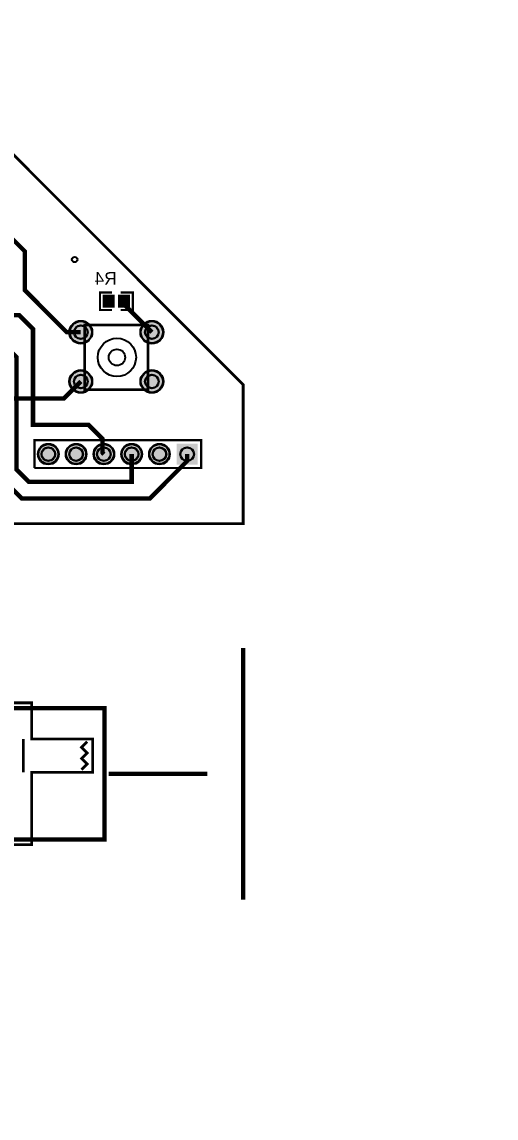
# Model space of a CAD drawing. Header units: millimetres. Extents: x 16 to 124, y -110 to -10.
# Drawn here: x 80.3 to 123.6, y -110.2 to -10 of the extents above; entities that cross this region are included whole.
import ezdxf

# ---------------------------------------------------------------- set-up
doc = ezdxf.new("R2010")
doc.units = ezdxf.units.MM
for name, color, linetype, true_color in [('BoardOutline', 7, 'Continuous', 0xff00ff), ('BottomLayer', 7, 'Continuous', 0x0000ff), ('BottomPasteMaskLayer', 7, 'Continuous', 0x800000), ('BottomSilkLayer', 7, 'Continuous', 0x66cc33), ('BottomSolderMaskLayer', 7, 'Continuous', 0xaa00ff), ('Document', 7, 'Continuous', 0xffffff), ('Multi-Layer', 7, 'Continuous', 0xc0c0c0), ('TopLayer', 7, 'Continuous', 0xff0000), ('TopSilkLayer', 7, 'Continuous', 0xffcc00), ('TopSolderMaskLayer', 7, 'Continuous', 0x800080)]:
    doc.layers.add(name, color=color, linetype=linetype, true_color=true_color)
doc.styles.get("Standard").update_dxf_attribs({"font": 'arial.ttf'})

msp = doc.modelspace()

# ---------------------------------------------------------------- hatches: boundary and pattern name
at = {"layer": 'BottomLayer'}
for points in [[(88.7, -35.01), (87.7, -35.01), (87.7, -36.11), (88.7, -36.11)], [(90.1, -35.01), (89.1, -35.01), (89.1, -36.11), (90.1, -36.11)]]:
    msp.add_hatch(color=256, dxfattribs=at).paths.add_polyline_path(points)
at = {"layer": 'BottomPasteMaskLayer'}
for points in [[(88.7, -35.01), (87.7, -35.01), (87.7, -36.11), (88.7, -36.11)], [(90.1, -35.01), (89.1, -35.01), (89.1, -36.11), (90.1, -36.11)]]:
    msp.add_hatch(color=256, dxfattribs=at).paths.add_polyline_path(points)
at = {"layer": 'BottomSolderMaskLayer'}
for points in [[(88.75, -34.96), (87.65, -34.96), (87.65, -36.16), (88.75, -36.16)], [(90.15, -34.96), (89.05, -34.96), (89.05, -36.16), (90.15, -36.16)], [(84.6, -38.39, 1), (86.7, -38.39, 1)], [(91.1, -38.39, 1), (93.2, -38.39, 1)], [(84.6, -42.89, 1), (86.7, -42.89, 1)], [(91.1, -42.89, 1), (93.2, -42.89, 1)], [(81.73, -49.53, 1), (83.63, -49.53, 1)], [(84.27, -49.53, 1), (86.17, -49.53, 1)], [(86.81, -49.53, 1), (88.71, -49.53, 1)], [(89.35, -49.53, 1), (91.25, -49.53, 1)], [(91.89, -49.53, 1), (93.79, -49.53, 1)], [(96.33, -50.48), (94.43, -50.48), (94.43, -48.58), (96.33, -48.58)]]:
    msp.add_hatch(color=256, dxfattribs=at).paths.add_polyline_path(points)
at = {"layer": 'Multi-Layer'}
for points in [[(84.65, -38.39, 1), (86.65, -38.39, 1)], [(91.15, -38.39, 1), (93.15, -38.39, 1)], [(84.65, -42.89, 1), (86.65, -42.89, 1)], [(91.15, -42.89, 1), (93.15, -42.89, 1)], [(81.78, -49.53, 1), (83.58, -49.53, 1)], [(84.32, -49.53, 1), (86.12, -49.53, 1)], [(86.86, -49.53, 1), (88.66, -49.53, 1)], [(89.4, -49.53, 1), (91.2, -49.53, 1)], [(91.94, -49.53, 1), (93.74, -49.53, 1)], [(96.28, -50.43), (94.48, -50.43), (94.48, -48.63), (96.28, -48.63)]]:
    msp.add_hatch(color=256, dxfattribs=at).paths.add_polyline_path(points)
at = {"layer": 'TopSolderMaskLayer'}
for points in [[(84.6, -38.39, 1), (86.7, -38.39, 1)], [(91.1, -38.39, 1), (93.2, -38.39, 1)], [(84.6, -42.89, 1), (86.7, -42.89, 1)], [(91.1, -42.89, 1), (93.2, -42.89, 1)], [(81.73, -49.53, 1), (83.63, -49.53, 1)], [(84.27, -49.53, 1), (86.17, -49.53, 1)], [(86.81, -49.53, 1), (88.71, -49.53, 1)], [(89.35, -49.53, 1), (91.25, -49.53, 1)], [(91.89, -49.53, 1), (93.79, -49.53, 1)], [(96.33, -50.48), (94.43, -50.48), (94.43, -48.58), (96.33, -48.58)]]:
    msp.add_hatch(color=256, dxfattribs=at).paths.add_polyline_path(points)

# ---------------------------------------------------------------- linework, layer by layer
at = {"layer": 'BoardOutline', "const_width": 0.254}
for points in [[(43.18, -55.88), (16.51, -55.88), (16.51, -43.18), (49.53, -10.16), (67.48, -10.16), (100.5, -43.18), (100.5, -53.34)], [(100.5, -53.34), (100.5, -55.88), (73.66, -55.88), (73.66, -63.5)]]:
    msp.add_lwpolyline(points, dxfattribs=at)
at = {"layer": 'BottomLayer', "const_width": 0.4}
for points in [[(85.65, -38.39), (84.36, -38.39), (80.52, -34.54), (80.52, -30.99), (79.25, -29.72), (54.74, -29.72)], [(92.15, -38.39), (89.6, -35.84), (89.6, -35.56)], [(85.65, -42.89), (84.09, -44.45), (77.47, -44.45)]]:
    msp.add_lwpolyline(points, dxfattribs=at)
at = {"layer": 'BottomSilkLayer', "const_width": 0.2}
for points in [[(88.5, -34.76), (87.4, -34.76), (87.4, -36.36), (88.5, -36.36)], [(89.3, -34.76), (90.4, -34.76), (90.4, -35.76), (90.4, -36.36), (89.3, -36.36)]]:
    msp.add_lwpolyline(points, dxfattribs=at)
at = {"layer": 'BottomSilkLayer', "const_width": 0.4}
msp.add_lwpolyline([(87.82, -72.74), (61.02, -72.74), (61.02, -84.74), (87.82, -84.74), (87.82, -72.74)], close=True, dxfattribs=at)
at = {"layer": 'BottomSolderMaskLayer'}
for centre, radius in [((85.65, -38.39), 1.05), ((85.65, -38.39), 0.63), ((92.15, -38.39), 1.05), ((92.15, -38.39), 0.63), ((85.65, -42.89), 1.05), ((92.15, -42.89), 1.05), ((85.65, -42.89), 0.63), ((92.15, -42.89), 0.63), ((82.68, -49.53), 0.951), ((82.68, -49.53), 0.634), ((85.22, -49.53), 0.951), ((85.22, -49.53), 0.634), ((87.76, -49.53), 0.951), ((87.76, -49.53), 0.634), ((90.3, -49.53), 0.951), ((90.3, -49.53), 0.634), ((92.84, -49.53), 0.951), ((92.84, -49.53), 0.634), ((95.38, -49.53), 0.634)]:
    msp.add_circle(centre, radius, dxfattribs=at)
at = {"layer": 'Document', "const_width": 0.4}
msp.add_lwpolyline([(97.21, -78.74), (88.21, -78.74)], dxfattribs=at)
at = {"layer": 'Multi-Layer'}
for centre, radius in [((85.09, -31.75), 0.25), ((85.65, -38.39), 1), ((85.65, -38.39), 0.6), ((92.15, -38.39), 1), ((92.15, -38.39), 0.6), ((85.65, -42.89), 1), ((92.15, -42.89), 1), ((85.65, -42.89), 0.6), ((92.15, -42.89), 0.6), ((82.68, -49.53), 0.9), ((82.68, -49.53), 0.6), ((85.22, -49.53), 0.9), ((85.22, -49.53), 0.6), ((87.76, -49.53), 0.9), ((87.76, -49.53), 0.6), ((90.3, -49.53), 0.9), ((90.3, -49.53), 0.6), ((92.84, -49.53), 0.9), ((92.84, -49.53), 0.6), ((95.38, -49.53), 0.6)]:
    msp.add_circle(centre, radius, dxfattribs=at)
at = {"layer": 'TopLayer', "const_width": 0.4}
for points in [[(77.47, -36.83), (80.01, -36.83), (81.28, -38.1), (81.28, -46.86), (86.36, -46.86), (87.63, -48.13), (87.63, -49.4), (87.76, -49.53)], [(77.47, -39.37), (78.49, -39.37), (79.76, -40.64), (79.76, -50.93), (80.9, -52.07), (90.3, -52.07), (90.3, -49.53)], [(77.47, -44.45), (78.11, -45.09), (78.11, -51.44), (80.26, -53.59), (91.95, -53.59), (95.38, -50.16), (95.38, -49.53)]]:
    msp.add_lwpolyline(points, dxfattribs=at)
at = {"layer": 'TopSilkLayer', "const_width": 0.254}
for points in [[(91.8, -43.64), (91.8, -37.74), (86, -37.74), (86, -43.64), (91.8, -43.64)], [(81.15, -85.22), (75.57, -85.22), (75.57, -72.26), (81.15, -72.26), (81.15, -75.57), (86.74, -75.57), (86.74, -78.61), (81.15, -78.61), (81.15, -85.22)]]:
    msp.add_lwpolyline(points, close=True, dxfattribs=at)
at = {"layer": 'TopSilkLayer'}
for points, const_width in [([(94.74, -50.8), (96.65, -50.8), (96.65, -48.26), (81.41, -48.26), (81.41, -50.8)], 0.203), ([(81.41, -50.8), (94.74, -50.8)], 0.203), ([(100.5, -67.24), (100.5, -90.24)], 0.4), ([(80.39, -75.57), (80.39, -78.61)], 0.254), ([(86.23, -75.82), (85.98, -76.07), (85.72, -76.33), (86.23, -76.84), (85.72, -77.34), (86.23, -77.85), (85.72, -78.36)], 0.254)]:
    msp.add_lwpolyline(points, dxfattribs=dict(at, const_width=const_width))
for radius in [1.75, 0.749]:
    msp.add_circle((88.95, -40.69), radius, dxfattribs=at)
at = {"layer": 'TopSolderMaskLayer'}
for centre, radius in [((85.65, -38.39), 1.05), ((85.65, -38.39), 0.63), ((92.15, -38.39), 1.05), ((92.15, -38.39), 0.63), ((85.65, -42.89), 1.05), ((92.15, -42.89), 1.05), ((85.65, -42.89), 0.63), ((92.15, -42.89), 0.63), ((82.68, -49.53), 0.951), ((82.68, -49.53), 0.634), ((85.22, -49.53), 0.951), ((85.22, -49.53), 0.634), ((87.76, -49.53), 0.951), ((87.76, -49.53), 0.634), ((90.3, -49.53), 0.951), ((90.3, -49.53), 0.634), ((92.84, -49.53), 0.951), ((92.84, -49.53), 0.634), ((95.38, -49.53), 0.634)]:
    msp.add_circle(centre, radius, dxfattribs=at)

# ---------------------------------------------------------------- texts
at = {"layer": 'BottomSilkLayer', "text_generation_flag": 2}
msp.add_text('R4', height=1.143, dxfattribs=at).set_placement((88.94, -34.04))

doc.saveas('drawing.dxf')
